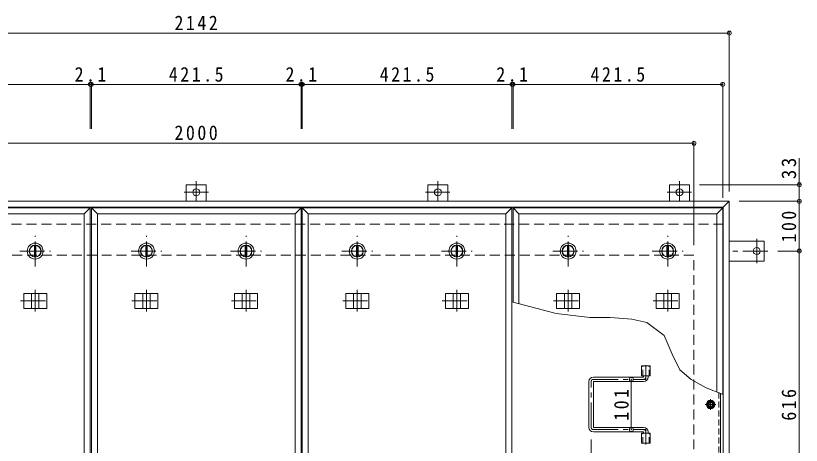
# Model space of a CAD drawing. Units: millimetres at full size, sheet at 1:10. Extents: x -2685 to 2789, y -1962 to 1706.
# Drawn here: x -1696 to -118, y 399 to 1262 of the extents above; entities that cross this region are included whole.
import ezdxf

# ---------------------------------------------------------------- set-up
doc = ezdxf.new("R2010")
doc.units = ezdxf.units.MM
doc.header["$LTSCALE"] = 10
doc.header["$PDMODE"] = 32
doc.header["$PDSIZE"] = 8
for name, pattern in [('CHAIN1', [8, 5, -1, 1, -1]), ('DASHED1', [1.8, 1.2, -0.6]), ('DASHED2', [3, 2, -1])]:
    doc.linetypes.add(name, pattern=pattern)
for name, color, linetype, lineweight in [('0-1_躯体', 2, 'DASHED2', 9), ('0-2_仕上', 4, 'Continuous', 9), ('0-3_建具', 4, 'Continuous', 9), ('0-5_寸法', 7, 'Continuous', 9), ('0-6_ハッチ', 6, 'Continuous', 9), ('0-7_021', 5, 'Continuous', 5), ('0-A_061', 3, 'CHAIN1', 9), ('0-B_062', 2, 'Continuous', 9), ('0-C_084', 2, 'Continuous', 9), ('0-E_090', 3, 'Continuous', 9), ('0-F_092', 7, 'Continuous', 9)]:
    doc.layers.add(name, color=color, linetype=linetype, lineweight=lineweight)
doc.styles.add('ＭＳ ゴシック', font='')
doc.styles.get('ＭＳ ゴシック').set_extended_font_data('MS Gothic')

msp = doc.modelspace()

# ---------------------------------------------------------------- linework, layer by layer
at = {"layer": '0-1_躯体'}
for p, q in [((-274.54, 842.92), (-2392.54, 842.92)), ((-2333.54, 780.92), (-333.54, 780.92)), ((-333.54, 180.92), (-333.54, 780.92))]:
    msp.add_line(p, q, dxfattribs=at)
at = {"layer": '0-2_仕上'}
for p, q in [((-1967.92, 875.92), (-1546.42, 875.92)), ((-1546.42, 85.92), (-1546.42, 875.92)), ((-1544.29, 85.92), (-1544.29, 875.92)), ((-1544.29, 875.92), (-1122.79, 875.92)), ((-1122.79, 85.92), (-1122.79, 875.92)), ((-1120.67, 85.92), (-1120.67, 875.92)), ((-1120.67, 875.92), (-699.17, 875.92)), ((-699.17, 85.92), (-699.17, 875.92)), ((-697.04, 686.76), (-697.04, 875.92)), ((-275.54, 501.69), (-275.54, 875.92)), ((-1558.42, 97.92), (-1558.42, 863.92)), ((-1134.79, 97.92), (-1134.79, 863.92)), ((-711.17, 97.92), (-711.17, 863.92)), ((-685.04, 683.54), (-685.04, 863.92)), ((-287.54, 506.34), (-287.54, 863.92))]:
    msp.add_line(p, q, dxfattribs=at)
at = {"layer": '0-2_仕上', "color": 3}
for p, q in [((-438.69, 538.42), (-438.69, 558.42)), ((-438.69, 558.42), (-421.39, 558.42)), ((-421.39, 538.42), (-421.39, 558.42)), ((-438.69, 538.42), (-421.39, 538.42)), ((-438.69, 403.42), (-438.69, 423.42)), ((-438.69, 423.42), (-421.39, 423.42)), ((-421.39, 403.42), (-421.39, 423.42)), ((-438.69, 403.42), (-421.39, 403.42))]:
    msp.add_line(p, q, dxfattribs=at)
at = {"layer": '0-2_仕上', "color": 3, "linetype": 'DASHED1'}
for p, q in [((-436.39, 538.42), (-436.39, 558.42)), ((-423.69, 538.42), (-423.69, 558.42)), ((-436.39, 403.42), (-436.39, 423.42)), ((-423.69, 403.42), (-423.69, 423.42))]:
    msp.add_line(p, q, dxfattribs=at)
at = {"layer": '0-2_仕上'}
for points in [[(-1955.92, 863.92), (-1558.42, 863.92), (-1546.42, 875.92)], [(-1532.29, 97.92), (-1532.29, 863.92), (-1544.29, 875.92)], [(-1532.29, 863.92), (-1134.79, 863.92), (-1122.79, 875.92)], [(-1108.67, 97.92), (-1108.67, 863.92), (-1120.67, 875.92)], [(-1108.67, 863.92), (-711.17, 863.92), (-699.17, 875.92)], [(-685.04, 863.92), (-697.04, 875.92), (-275.54, 875.92)], [(-685.04, 863.92), (-287.54, 863.92), (-275.54, 875.92)]]:
    msp.add_lwpolyline(points, dxfattribs=at)
at = {"layer": '0-3_建具', "color": 2}
for p, q in [((-262.54, 888.92), (-2404.54, 888.92)), ((-262.54, 888.92), (-274.54, 876.92)), ((-262.54, 72.92), (-262.54, 888.92)), ((-274.54, 876.92), (-2392.54, 876.92)), ((-274.54, 84.92), (-274.54, 876.92))]:
    msp.add_line(p, q, dxfattribs=at)
at = {"layer": '0-3_建具', "linetype": 'CHAIN1'}
for p, q in [((-1657.17, 711.04), (-1657.17, 667.8)), ((-1433.54, 711.04), (-1433.54, 667.8)), ((-1233.54, 711.04), (-1233.54, 667.8)), ((-1009.92, 711.04), (-1009.92, 667.8)), ((-809.92, 711.04), (-809.92, 667.8)), ((-586.29, 711.04), (-586.29, 667.8)), ((-386.29, 711.04), (-386.29, 667.8)), ((-1686.58, 688.92), (-1627.76, 688.92)), ((-1462.95, 688.92), (-1404.13, 688.92)), ((-1262.95, 688.92), (-1204.13, 688.92)), ((-1039.33, 688.92), (-980.51, 688.92)), ((-839.33, 688.92), (-780.51, 688.92)), ((-615.7, 688.92), (-556.88, 688.92)), ((-415.7, 688.92), (-356.88, 688.92))]:
    msp.add_line(p, q, dxfattribs=at)
at = {"layer": '0-3_建具'}
for p, q in [((-1680.26, 703.92), (-1680.26, 673.92)), ((-1680.26, 703.92), (-1634.08, 703.92)), ((-1664.67, 703.92), (-1664.67, 673.92)), ((-1649.67, 703.92), (-1649.67, 673.92)), ((-1634.08, 703.92), (-1634.08, 673.92)), ((-1456.63, 703.92), (-1456.63, 673.92)), ((-1456.63, 703.92), (-1410.46, 703.92)), ((-1441.04, 703.92), (-1441.04, 673.92)), ((-1426.04, 703.92), (-1426.04, 673.92)), ((-1410.46, 703.92), (-1410.46, 673.92)), ((-1256.63, 703.92), (-1256.63, 673.92)), ((-1256.63, 703.92), (-1210.46, 703.92)), ((-1241.04, 703.92), (-1241.04, 673.92)), ((-1226.04, 703.92), (-1226.04, 673.92)), ((-1210.46, 703.92), (-1210.46, 673.92)), ((-1033.01, 703.92), (-1033.01, 673.92)), ((-1033.01, 703.92), (-986.83, 703.92)), ((-1017.42, 703.92), (-1017.42, 673.92)), ((-1002.42, 703.92), (-1002.42, 673.92)), ((-986.83, 703.92), (-986.83, 673.92)), ((-833.01, 703.92), (-833.01, 673.92)), ((-833.01, 703.92), (-786.83, 703.92)), ((-817.42, 703.92), (-817.42, 673.92)), ((-802.42, 703.92), (-802.42, 673.92)), ((-786.83, 703.92), (-786.83, 673.92)), ((-609.38, 703.92), (-609.38, 673.92)), ((-609.38, 703.92), (-563.21, 703.92)), ((-593.79, 703.92), (-593.79, 673.92)), ((-578.79, 703.92), (-578.79, 673.92)), ((-563.21, 703.92), (-563.21, 673.92)), ((-409.38, 703.92), (-409.38, 673.92)), ((-409.38, 703.92), (-363.21, 703.92)), ((-393.79, 703.92), (-393.79, 673.92)), ((-378.79, 703.92), (-378.79, 673.92)), ((-363.21, 703.92), (-363.21, 673.92)), ((-1680.26, 673.92), (-1634.08, 673.92)), ((-1456.63, 673.92), (-1410.46, 673.92)), ((-1256.63, 673.92), (-1210.46, 673.92)), ((-1033.01, 673.92), (-986.83, 673.92)), ((-833.01, 673.92), (-786.83, 673.92)), ((-609.38, 673.92), (-563.21, 673.92)), ((-409.38, 673.92), (-363.21, 673.92))]:
    msp.add_line(p, q, dxfattribs=at)
at = {"layer": '0-5_寸法'}
for p, q in [((-121.82, 922.12), (-121.82, 975.88)), ((-610.25, 663.5), (-699.17, 687.33)), ((-542.48, 655.88), (-610.25, 663.5))]:
    msp.add_line(p, q, dxfattribs=at)
for points in [[(-377.24, 581.79), (-393.06, 619.25), (-428.02, 645.47), (-457.99, 652.13), (-502.11, 655.46), (-542.48, 655.88)], [(-339.32, 531.1), (-361.89, 550.34), (-377.24, 581.79)], [(-274.54, 501.31), (-309.09, 514.68), (-339.32, 531.1)]]:
    msp.add_lwpolyline(points, dxfattribs=at)
at = {"layer": '0-6_ハッチ', "linetype": 'CHAIN1'}
for p, q in [((-430.04, 559.8), (-430.04, 531.42)), ((-540.04, 434.93), (-540.04, 526.91)), ((-535.53, 531.42), (-430.04, 531.42)), ((-535.53, 430.42), (-430.04, 430.42)), ((-430.04, 400.54), (-430.04, 430.42))]:
    msp.add_line(p, q, dxfattribs=at)
at = {"layer": '0-6_ハッチ'}
for p, q in [((-434.54, 536.92), (-434.54, 538.42)), ((-425.54, 535.92), (-425.54, 538.42)), ((-544.54, 434.92), (-544.54, 526.92)), ((-435.54, 535.92), (-535.54, 535.92)), ((-535.54, 435.92), (-535.54, 525.92)), ((-534.54, 526.92), (-434.54, 526.92)), ((-534.54, 434.92), (-434.54, 434.92)), ((-435.54, 425.92), (-535.54, 425.92)), ((-434.54, 424.92), (-434.54, 423.42)), ((-425.54, 425.92), (-425.54, 423.42))]:
    msp.add_line(p, q, dxfattribs=at)
for centre, radius, start, end in [((-435.54, 536.92), 1, 270, 0), ((-535.54, 526.92), 9, 90, 180), ((-534.54, 525.92), 1, 90, 180), ((-434.54, 535.92), 9, 270, 0), ((-535.54, 434.92), 9, 180, 270), ((-534.54, 435.92), 1, 180, 270), ((-434.54, 425.92), 9, 0, 90), ((-435.54, 424.92), 1, 0, 90)]:
    msp.add_arc(centre, radius, start, end, dxfattribs=at)
at = {"layer": '0-6_ハッチ', "linetype": 'CHAIN1'}
for centre, radius, start, end in [((-535.53, 526.91), 4.51, 90, 180), ((-434.54, 535.92), 4.5, 270.29569, 0), ((-535.53, 434.93), 4.51, 180, 270), ((-434.54, 425.92), 4.5, 0, 89.70431)]:
    msp.add_arc(centre, radius, start, end, dxfattribs=at)
at = {"layer": '0-7_021'}
for radius in [5, 4.19]:
    msp.add_circle((-300.04, 480.92), radius, dxfattribs=at)
at = {"layer": '0-A_061'}
for p, q in [((-300.04, 470.24), (-300.04, 491.6)), ((-289.36, 480.92), (-310.72, 480.92))]:
    msp.add_line(p, q, dxfattribs=at)
at = {"layer": '0-A_061', "linetype": 'DASHED1'}
msp.add_line((-283.24, 504.68), (-283.24, 130.62), dxfattribs=at)
at = {"layer": '0-A_061', "linetype": 'Continuous'}
msp.add_line((-280.04, 127.42), (-280.04, 503.44), dxfattribs=at)
at = {"layer": '0-B_062'}
for p, q in [((-307.54, 480.92), (-303.79, 487.42)), ((-303.79, 487.42), (-296.3, 487.42)), ((-292.54, 480.92), (-296.3, 487.42)), ((-292.54, 480.92), (-296.3, 474.42))]:
    msp.add_line(p, q, dxfattribs=at)
msp.add_lwpolyline([(-307.54, 480.92), (-303.79, 474.42), (-296.3, 474.42)], dxfattribs=at)
for radius in [8.5, 6.5]:
    msp.add_circle((-300.04, 480.92), radius, dxfattribs=at)
at = {"layer": '0-C_084', "linetype": 'CHAIN1'}
for p, q in [((-1657.17, 757.92), (-1657.17, 819.92)), ((-1433.54, 757.92), (-1433.54, 819.92)), ((-1233.54, 757.92), (-1233.54, 819.92)), ((-1009.92, 757.92), (-1009.92, 819.92)), ((-809.92, 757.92), (-809.92, 819.92)), ((-586.29, 757.92), (-586.29, 819.92)), ((-386.29, 757.92), (-386.29, 819.92)), ((-1688.17, 788.92), (-1626.17, 788.92)), ((-1464.54, 788.92), (-1402.54, 788.92)), ((-1264.54, 788.92), (-1202.54, 788.92)), ((-1040.92, 788.92), (-978.92, 788.92)), ((-840.92, 788.92), (-778.92, 788.92)), ((-617.29, 788.92), (-555.29, 788.92)), ((-417.29, 788.92), (-355.29, 788.92))]:
    msp.add_line(p, q, dxfattribs=at)
at = {"layer": '0-C_084'}
for p, q in [((-1658.67, 800.33), (-1658.67, 777.52)), ((-1655.67, 800.33), (-1655.67, 777.52)), ((-1435.04, 800.33), (-1435.04, 777.52)), ((-1432.04, 800.33), (-1432.04, 777.52)), ((-1235.04, 800.33), (-1235.04, 777.52)), ((-1232.04, 800.33), (-1232.04, 777.52)), ((-1011.42, 800.33), (-1011.42, 777.52)), ((-1008.42, 800.33), (-1008.42, 777.52)), ((-811.42, 800.33), (-811.42, 777.52)), ((-808.42, 800.33), (-808.42, 777.52)), ((-587.79, 800.33), (-587.79, 777.52)), ((-584.79, 800.33), (-584.79, 777.52)), ((-387.79, 800.33), (-387.79, 777.52)), ((-384.79, 800.33), (-384.79, 777.52))]:
    msp.add_line(p, q, dxfattribs=at)
for centre, radius in [((-1657.17, 788.92), 16), ((-1657.17, 788.92), 12), ((-1657.17, 788.92), 11.5), ((-1433.54, 788.92), 16), ((-1433.54, 788.92), 12), ((-1433.54, 788.92), 11.5), ((-1233.54, 788.92), 16), ((-1233.54, 788.92), 12), ((-1233.54, 788.92), 11.5), ((-1009.92, 788.92), 16), ((-1009.92, 788.92), 12), ((-1009.92, 788.92), 11.5), ((-809.92, 788.92), 16), ((-809.92, 788.92), 12), ((-809.92, 788.92), 11.5), ((-586.29, 788.92), 16), ((-586.29, 788.92), 12), ((-586.29, 788.92), 11.5), ((-386.29, 788.92), 16), ((-386.29, 788.92), 12), ((-386.29, 788.92), 11.5)]:
    msp.add_circle(centre, radius, dxfattribs=at)
at = {"layer": '0-E_090'}
for p, q in [((-1353.54, 888.92), (-1353.54, 922.12)), ((-1313.54, 922.12), (-1353.54, 922.12)), ((-1313.54, 888.92), (-1313.54, 922.12)), ((-868.04, 888.92), (-868.04, 922.12)), ((-868.04, 922.12), (-828.04, 922.12)), ((-828.04, 888.92), (-828.04, 922.12)), ((-382.54, 922.12), (-342.54, 922.12)), ((-382.54, 888.92), (-382.54, 922.12)), ((-342.54, 888.92), (-342.54, 922.12)), ((-262.54, 808.92), (-192.34, 808.92)), ((-192.34, 808.92), (-192.34, 768.92)), ((-262.54, 768.92), (-192.34, 768.92))]:
    msp.add_line(p, q, dxfattribs=at)
at = {"layer": '0-E_090', "linetype": 'CHAIN1'}
for p, q in [((-1333.54, 929.28), (-1333.54, 889.12)), ((-848.04, 929.28), (-848.04, 889.12)), ((-362.54, 929.28), (-362.54, 889.12)), ((-1308.7, 907.12), (-1357.59, 907.12)), ((-872.88, 907.12), (-824, 907.12)), ((-387.38, 907.12), (-338.5, 907.12)), ((-207.34, 813.76), (-207.34, 764.88)), ((-185.18, 788.92), (-262.54, 788.92))]:
    msp.add_line(p, q, dxfattribs=at)
at = {"layer": '0-E_090'}
for centre in [(-1333.54, 907.12), (-848.04, 907.12), (-362.54, 907.12), (-207.34, 788.92)]:
    msp.add_circle(centre, 7, dxfattribs=at)
at = {"layer": '0-F_092'}
for p, q in [((-2404.54, 1226.64), (-262.54, 1226.64)), ((-262.54, 1229.64), (-262.54, 908.92)), ((-1967.92, 1123.84), (-1546.42, 1123.84)), ((-1546.42, 1126.84), (-1546.42, 1034.54)), ((-1546.42, 1123.84), (-1544.29, 1123.84)), ((-1544.29, 1126.84), (-1544.29, 1034.54)), ((-1544.29, 1123.84), (-1122.79, 1123.84)), ((-1122.79, 1126.84), (-1122.79, 1034.54)), ((-1122.79, 1123.84), (-1120.67, 1123.84)), ((-1120.67, 1126.84), (-1120.67, 1034.54)), ((-1120.67, 1123.84), (-699.17, 1123.84)), ((-699.17, 1126.84), (-699.17, 1034.54)), ((-699.17, 1123.84), (-697.04, 1123.84)), ((-697.04, 1126.84), (-697.04, 1034.54)), ((-697.04, 1123.84), (-275.54, 1123.84)), ((-275.54, 1126.84), (-275.54, 895.92)), ((-2333.54, 1005.64), (-333.54, 1005.64)), ((-333.54, 1008.64), (-333.54, 800.92)), ((-118.82, 922.12), (-322.54, 922.12)), ((-121.82, 888.92), (-121.82, 922.12)), ((-118.82, 888.92), (-242.54, 888.92)), ((-121.82, 888.92), (-121.82, 788.92)), ((-118.82, 788.92), (-165.18, 788.92)), ((-121.82, 788.92), (-121.82, 172.92)), ((-459.32, 430.42), (-459.32, 531.42)), ((-540.04, 305.27), (-540.04, 410.42))]:
    msp.add_line(p, q, dxfattribs=at)
for p in [(-262.54, 1226.64), (-1546.42, 1123.84), (-1544.29, 1123.84), (-1122.79, 1123.84), (-1120.67, 1123.84), (-699.17, 1123.84), (-697.04, 1123.84), (-275.54, 1123.84), (-333.54, 1005.64), (-121.82, 922.12), (-121.82, 888.92), (-121.82, 788.92), (-459.32, 531.42), (-459.32, 430.42)]:
    msp.add_point(p, dxfattribs=at)

# ---------------------------------------------------------------- texts
at = {"layer": '0-F_092', "color": 2, "char_height": 29.33, "attachment_point": 7, "style": 'ＭＳ ゴシック'}
for s, insert in [('\\T1.28;\\W0.9;2142', (-1377.29, 1232.64)), ('\\T1.27;\\W0.9;2.1', (-1577.86, 1128.84)), ('\\T1.28;\\W0.9;421.5', (-1388.54, 1128.84)), ('\\T1.27;\\W0.9;2.1', (-1154.23, 1128.84)), ('\\T1.28;\\W0.9;421.5', (-964.92, 1128.84)), ('\\T1.27;\\W0.9;2.1', (-730.61, 1128.84)), ('\\T1.28;\\W0.9;421.5', (-541.29, 1128.84)), ('\\T1.28;\\W0.9;2000', (-1377.29, 1011.64))]:
    msp.add_mtext(s, dxfattribs=dict(at, insert=insert))
at = {"layer": '0-F_092', "color": 2, "char_height": 29.33, "attachment_point": 7, "rotation": 90, "style": 'ＭＳ ゴシック'}
for s, insert in [('\\T1.27;\\W0.95;33', (-127.82, 933.38)), ('\\T1.27;\\W0.9;100', (-127.82, 806.42)), ('\\T1.27;\\W0.9;101', (-464.32, 448.42)), ('\\T1.27;\\W0.9;616', (-127.82, 448.42))]:
    msp.add_mtext(s, dxfattribs=dict(at, insert=insert))

doc.saveas('drawing.dxf')
